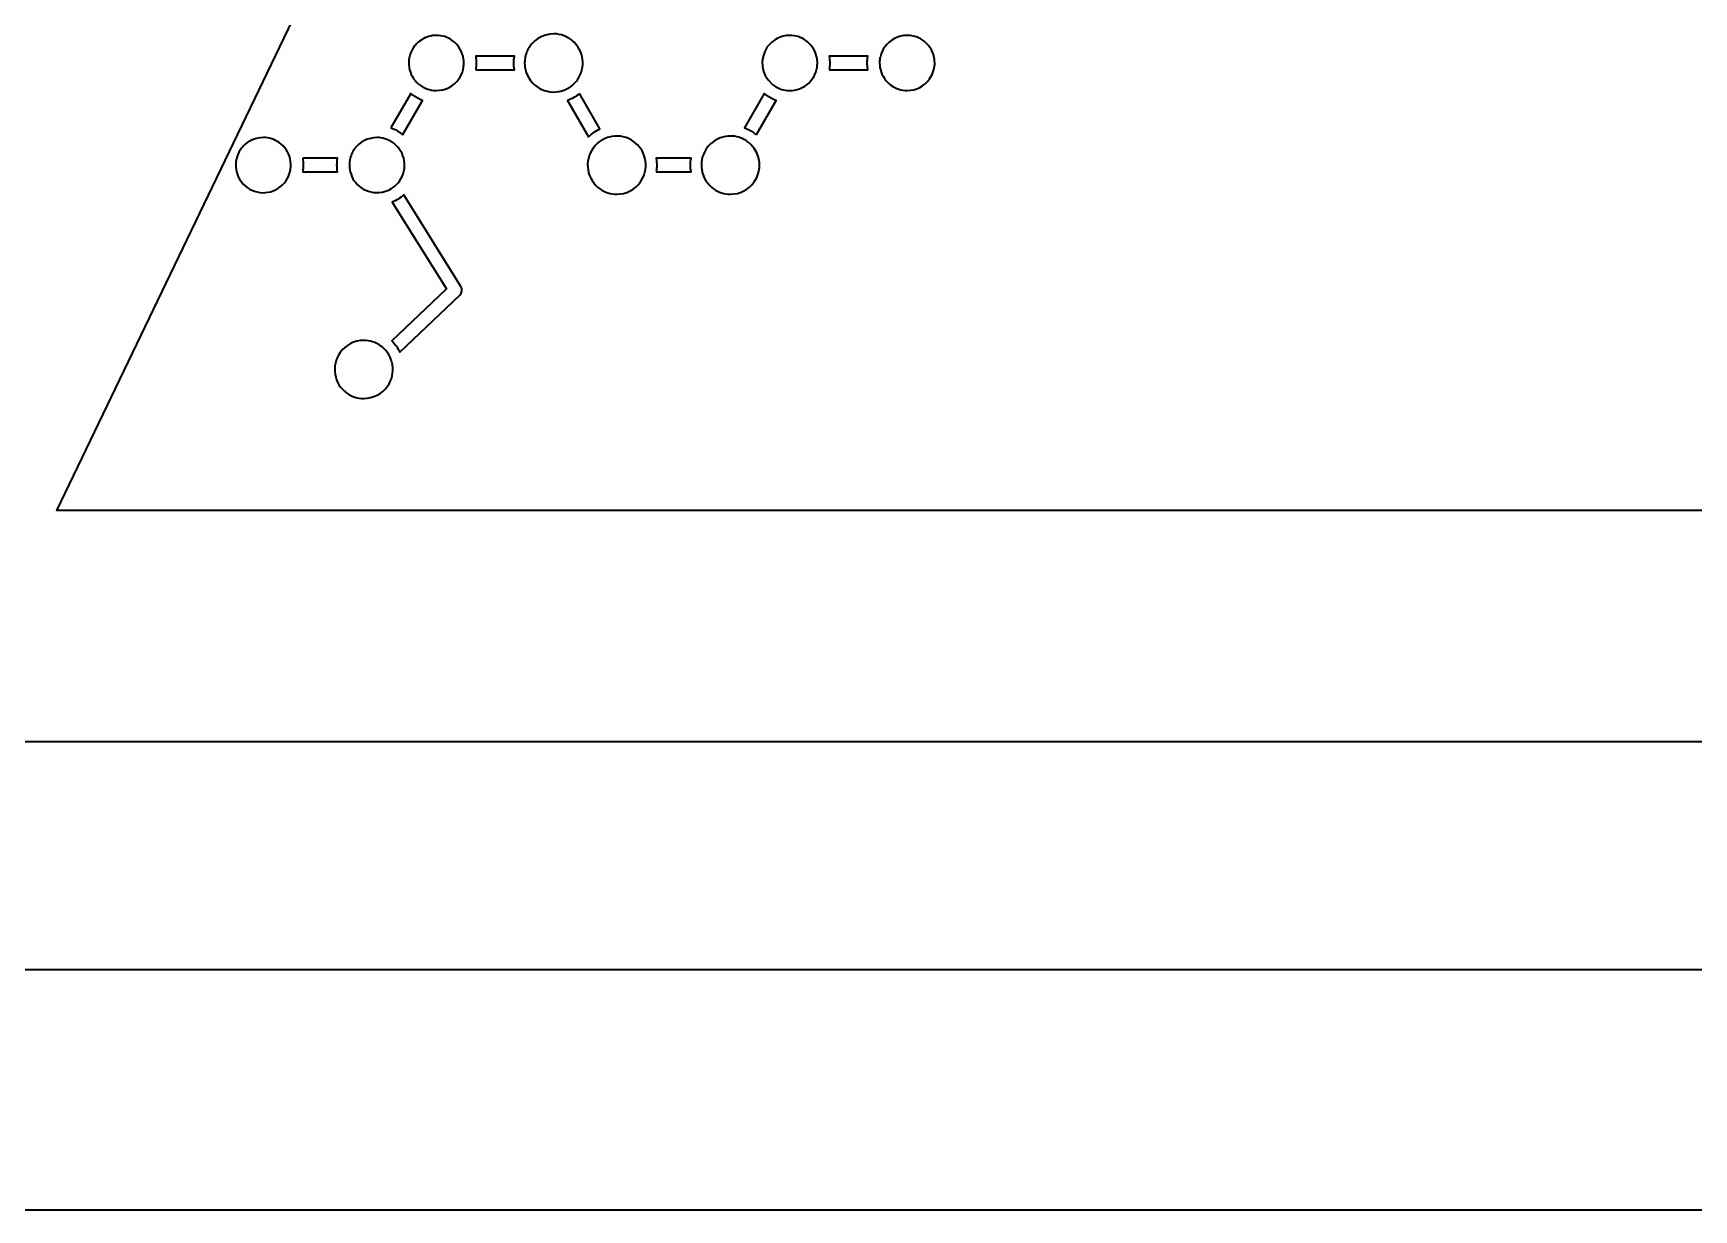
# Model space of a CAD drawing. Header units: inches. Extents: x -3 to 1973, y -1327 to -740.
# Drawn here: x 1241.7 to 1449.1, y -1326.9 to -1179.9 of the extents above; entities that cross this region are included whole.
import ezdxf

# ---------------------------------------------------------------- set-up
doc = ezdxf.new("R2010")
doc.units = ezdxf.units.IN
doc.header["$MEASUREMENT"] = 0
doc.layers.add('Capa 1', color=7, linetype='Continuous')

msp = doc.modelspace()

# ---------------------------------------------------------------- linework, layer by layer
at = {"layer": 'Capa 1', "color": 12, "lineweight": 35, "true_color": 0xdf040b}
for points in [[(1771.56, -1298.42), (1771.56, -1268.42), (871.56, -1268.42), (871.56, -1298.42)], [(871.56, -1326.9), (1771.56, -1326.9), (1771.56, -1296.9), (871.56, -1296.9), (871.56, -1326.9)]]:
    msp.add_lwpolyline(points, dxfattribs=at)
for points, knots in [([(1444.71, -989.52), (1444.71, -989.52), (1364.71, -989.52), (1364.71, -989.52), (1364.71, -989.52), (1288.12, -1149.08), (1288.12, -1149.08), (1288.12, -1149.08), (1290.64, -1153.45), (1290.64, -1153.45), (1290.64, -1153.45), (1290.54, -1153.49), (1290.54, -1153.49), (1289.94, -1153.69), (1289.4, -1154), (1288.92, -1154.42), (1288.92, -1154.42), (1288.84, -1154.49), (1288.84, -1154.49), (1288.84, -1154.49), (1287.03, -1151.35), (1287.03, -1151.35), (1287.03, -1151.35), (1278.1, -1169.95), (1278.1, -1169.95), (1278.1, -1169.95), (1279.76, -1169.95), (1279.76, -1169.95), (1279.66, -1170.52), (1279.66, -1171.1), (1279.76, -1171.67), (1279.76, -1171.67), (1277.28, -1171.67), (1277.28, -1171.67), (1277.28, -1171.67), (1244.71, -1239.52), (1244.71, -1239.52), (1244.71, -1239.52), (1564.71, -1239.52), (1564.71, -1239.52), (1564.71, -1239.52), (1444.71, -989.52), (1444.71, -989.52)], [0, 0, 0, 0, 1, 1, 1, 2, 2, 2, 3, 3, 3, 4, 4, 4, 5, 5, 5, 6, 6, 6, 7, 7, 7, 8, 8, 8, 9, 9, 9, 10, 10, 10, 11, 11, 11, 12, 12, 12, 13, 13, 13, 14, 14, 14, 14]), ([(1308.14, -1186.93), (1308.09, -1186.95), (1308.04, -1186.98), (1307.98, -1186.99), (1307.91, -1187.02), (1307.84, -1187.04), (1307.77, -1187.06), (1307.62, -1187.11), (1307.48, -1187.14), (1307.36, -1187.16), (1306.4, -1187.32), (1305.43, -1187.1), (1304.65, -1186.54), (1303.82, -1185.95), (1303.29, -1185.07), (1303.15, -1184.05), (1303.15, -1184.02), (1303.15, -1184), (1303.15, -1183.97), (1303.13, -1183.86), (1303.13, -1183.74), (1303.12, -1183.63), (1303.12, -1183.63), (1303.12, -1183.57), (1303.12, -1183.57), (1303.12, -1183.51), (1303.12, -1183.45), (1303.13, -1183.38), (1303.13, -1183.38), (1303.13, -1183.31), (1303.13, -1183.31), (1303.14, -1183.2), (1303.15, -1183.09), (1303.17, -1182.98), (1303.17, -1182.98), (1303.19, -1182.9), (1303.19, -1182.9), (1303.28, -1182.38), (1303.49, -1181.9), (1303.79, -1181.47), (1304.47, -1180.52), (1305.58, -1179.94), (1306.76, -1179.94), (1307.2, -1179.94), (1307.63, -1180.03), (1308.05, -1180.19), (1308.14, -1180.22), (1308.23, -1180.26), (1308.31, -1180.3), (1308.31, -1180.3), (1308.33, -1180.31), (1308.33, -1180.31), (1308.41, -1180.34), (1308.49, -1180.39), (1308.57, -1180.43), (1308.57, -1180.43), (1308.6, -1180.45), (1308.6, -1180.45), (1308.69, -1180.51), (1308.78, -1180.56), (1308.86, -1180.62), (1308.93, -1180.67), (1309.01, -1180.73), (1309.09, -1180.8), (1310.53, -1182.01), (1310.8, -1184.16), (1309.71, -1185.68), (1309.56, -1185.89), (1309.38, -1186.1), (1309.18, -1186.28), (1309.13, -1186.32), (1309.08, -1186.36), (1309.03, -1186.4), (1309.03, -1186.4), (1309.02, -1186.42), (1309.02, -1186.42), (1308.99, -1186.44), (1308.96, -1186.46), (1308.94, -1186.48), (1308.87, -1186.53), (1308.8, -1186.58), (1308.73, -1186.62), (1308.69, -1186.65), (1308.65, -1186.67), (1308.61, -1186.7), (1308.57, -1186.73), (1308.52, -1186.75), (1308.47, -1186.78), (1308.4, -1186.81), (1308.33, -1186.85), (1308.27, -1186.88), (1308.22, -1186.9), (1308.18, -1186.92), (1308.14, -1186.93)], [0, 0, 0, 0, 1, 1, 1, 2, 2, 2, 3, 3, 3, 4, 4, 4, 5, 5, 5, 6, 6, 6, 7, 7, 7, 8, 8, 8, 9, 9, 9, 10, 10, 10, 11, 11, 11, 12, 12, 12, 13, 13, 13, 14, 14, 14, 15, 15, 15, 16, 16, 16, 17, 17, 17, 18, 18, 18, 19, 19, 19, 20, 20, 20, 21, 21, 21, 22, 22, 22, 23, 23, 23, 24, 24, 24, 25, 25, 25, 26, 26, 26, 27, 27, 27, 28, 28, 28, 29, 29, 29, 30, 30, 30, 31, 31, 31, 31]), ([(1295.53, -1183.76), (1295.53, -1183.76), (1295.52, -1183.84), (1295.52, -1183.84), (1295.51, -1183.94), (1295.5, -1184.04), (1295.48, -1184.15), (1295.48, -1184.15), (1295.47, -1184.22), (1295.47, -1184.22), (1295.46, -1184.28), (1295.45, -1184.34), (1295.44, -1184.4), (1295.33, -1184.82), (1295.15, -1185.22), (1294.9, -1185.57), (1294.26, -1186.48), (1293.21, -1187.02), (1292.09, -1187.02), (1291.68, -1187.02), (1291.27, -1186.94), (1290.89, -1186.8), (1290.89, -1186.8), (1290.83, -1186.78), (1290.83, -1186.78), (1290.76, -1186.75), (1290.7, -1186.72), (1290.63, -1186.69), (1290.6, -1186.68), (1290.57, -1186.66), (1290.54, -1186.65), (1290.54, -1186.65), (1290.47, -1186.61), (1290.47, -1186.61), (1290.43, -1186.59), (1290.4, -1186.58), (1290.36, -1186.55), (1290.27, -1186.5), (1290.18, -1186.44), (1290.1, -1186.38), (1290.03, -1186.34), (1289.96, -1186.28), (1289.88, -1186.22), (1289.24, -1185.68), (1288.83, -1184.97), (1288.7, -1184.15), (1288.54, -1183.24), (1288.75, -1182.33), (1289.29, -1181.58), (1289.4, -1181.41), (1289.54, -1181.26), (1289.69, -1181.11), (1290.09, -1180.72), (1290.59, -1180.43), (1291.13, -1180.27), (1291.45, -1180.18), (1291.77, -1180.13), (1292.1, -1180.13), (1292.82, -1180.13), (1293.5, -1180.35), (1294.09, -1180.77), (1294.87, -1181.33), (1295.37, -1182.17), (1295.5, -1183.13), (1295.5, -1183.13), (1295.51, -1183.2), (1295.51, -1183.2), (1295.52, -1183.31), (1295.53, -1183.42), (1295.53, -1183.53), (1295.53, -1183.53), (1295.53, -1183.58), (1295.53, -1183.58), (1295.53, -1183.64), (1295.53, -1183.7), (1295.53, -1183.76)], [0, 0, 0, 0, 1, 1, 1, 2, 2, 2, 3, 3, 3, 4, 4, 4, 5, 5, 5, 6, 6, 6, 7, 7, 7, 8, 8, 8, 9, 9, 9, 10, 10, 10, 11, 11, 11, 12, 12, 12, 13, 13, 13, 14, 14, 14, 15, 15, 15, 16, 16, 16, 17, 17, 17, 18, 18, 18, 19, 19, 19, 20, 20, 20, 21, 21, 21, 22, 22, 22, 23, 23, 23, 24, 24, 24, 25, 25, 25, 25]), ([(1339.68, -1183.71), (1339.68, -1183.79), (1339.67, -1183.87), (1339.66, -1183.95), (1339.66, -1183.99), (1339.65, -1184.03), (1339.65, -1184.07), (1339.64, -1184.14), (1339.63, -1184.2), (1339.61, -1184.28), (1339.6, -1184.32), (1339.59, -1184.36), (1339.58, -1184.4), (1339.48, -1184.82), (1339.3, -1185.22), (1339.05, -1185.58), (1338.51, -1186.33), (1337.72, -1186.82), (1336.81, -1186.98), (1336.21, -1187.08), (1335.59, -1187.02), (1335.01, -1186.8), (1335.01, -1186.8), (1334.98, -1186.78), (1334.98, -1186.78), (1334.91, -1186.75), (1334.83, -1186.72), (1334.76, -1186.69), (1334.74, -1186.68), (1334.72, -1186.67), (1334.7, -1186.66), (1334.7, -1186.66), (1334.63, -1186.62), (1334.63, -1186.62), (1334.59, -1186.6), (1334.54, -1186.58), (1334.5, -1186.55), (1334.4, -1186.5), (1334.32, -1186.44), (1334.24, -1186.39), (1334.17, -1186.34), (1334.1, -1186.28), (1334.02, -1186.21), (1332.66, -1185.07), (1332.4, -1183.03), (1333.43, -1181.58), (1334.07, -1180.67), (1335.13, -1180.13), (1336.24, -1180.13), (1336.96, -1180.13), (1337.65, -1180.35), (1338.23, -1180.77), (1338.91, -1181.25), (1339.39, -1181.95), (1339.59, -1182.77), (1339.6, -1182.85), (1339.62, -1182.93), (1339.64, -1183), (1339.65, -1183.11), (1339.67, -1183.21), (1339.67, -1183.33), (1339.67, -1183.33), (1339.68, -1183.35), (1339.68, -1183.35), (1339.68, -1183.44), (1339.68, -1183.53), (1339.68, -1183.64), (1339.68, -1183.64), (1339.68, -1183.71), (1339.68, -1183.71)], [0, 0, 0, 0, 1, 1, 1, 2, 2, 2, 3, 3, 3, 4, 4, 4, 5, 5, 5, 6, 6, 6, 7, 7, 7, 8, 8, 8, 9, 9, 9, 10, 10, 10, 11, 11, 11, 12, 12, 12, 13, 13, 13, 14, 14, 14, 15, 15, 15, 16, 16, 16, 17, 17, 17, 18, 18, 18, 19, 19, 19, 20, 20, 20, 21, 21, 21, 22, 22, 22, 23, 23, 23, 23]), ([(1353.7, -1185.58), (1353.06, -1186.48), (1352.01, -1187.02), (1350.89, -1187.02), (1350.17, -1187.02), (1349.48, -1186.8), (1348.9, -1186.39), (1348.23, -1185.91), (1347.75, -1185.2), (1347.55, -1184.38), (1347.53, -1184.31), (1347.51, -1184.23), (1347.5, -1184.15), (1347.48, -1184.05), (1347.47, -1183.94), (1347.46, -1183.83), (1347.46, -1183.83), (1347.46, -1183.8), (1347.46, -1183.8), (1347.45, -1183.71), (1347.45, -1183.62), (1347.45, -1183.52), (1347.45, -1183.52), (1347.45, -1183.45), (1347.45, -1183.45), (1347.45, -1183.37), (1347.46, -1183.28), (1347.47, -1183.19), (1347.48, -1183.16), (1347.48, -1183.12), (1347.48, -1183.09), (1347.49, -1183.02), (1347.51, -1182.95), (1347.52, -1182.87), (1347.53, -1182.83), (1347.54, -1182.8), (1347.55, -1182.76), (1347.65, -1182.33), (1347.83, -1181.94), (1348.09, -1181.58), (1348.73, -1180.67), (1349.78, -1180.13), (1350.9, -1180.13), (1351.42, -1180.13), (1351.93, -1180.25), (1352.41, -1180.48), (1352.48, -1180.52), (1352.55, -1180.56), (1352.62, -1180.6), (1352.62, -1180.6), (1352.66, -1180.61), (1352.66, -1180.61), (1352.74, -1180.66), (1352.82, -1180.72), (1352.89, -1180.77), (1352.96, -1180.82), (1353.03, -1180.88), (1353.12, -1180.94), (1354.48, -1182.09), (1354.74, -1184.13), (1353.7, -1185.58)], [0, 0, 0, 0, 1, 1, 1, 2, 2, 2, 3, 3, 3, 4, 4, 4, 5, 5, 5, 6, 6, 6, 7, 7, 7, 8, 8, 8, 9, 9, 9, 10, 10, 10, 11, 11, 11, 12, 12, 12, 13, 13, 13, 14, 14, 14, 15, 15, 15, 16, 16, 16, 17, 17, 17, 18, 18, 18, 19, 19, 19, 20, 20, 20, 20]), ([(1297.01, -1184.44), (1297.11, -1183.87), (1297.11, -1183.29), (1297.01, -1182.72), (1297.01, -1182.72), (1301.84, -1182.72), (1301.84, -1182.72), (1301.74, -1183.29), (1301.74, -1183.86), (1301.84, -1184.44), (1301.84, -1184.44), (1297.01, -1184.44), (1297.01, -1184.44)], [0, 0, 0, 0, 1, 1, 1, 2, 2, 2, 3, 3, 3, 4, 4, 4, 4]), ([(1341.16, -1184.44), (1341.25, -1183.88), (1341.26, -1183.31), (1341.16, -1182.75), (1341.16, -1182.74), (1341.16, -1182.73), (1341.16, -1182.72), (1341.16, -1182.72), (1345.98, -1182.72), (1345.98, -1182.72), (1345.88, -1183.28), (1345.88, -1183.85), (1345.97, -1184.41), (1345.97, -1184.42), (1345.98, -1184.43), (1345.98, -1184.44), (1345.98, -1184.44), (1341.16, -1184.44), (1341.16, -1184.44)], [0, 0, 0, 0, 1, 1, 1, 2, 2, 2, 3, 3, 3, 4, 4, 4, 5, 5, 5, 6, 6, 6, 6]), ([(1286.43, -1191.67), (1286.43, -1191.67), (1288.89, -1187.41), (1288.89, -1187.41), (1288.99, -1187.49), (1289.09, -1187.57), (1289.2, -1187.65), (1289.56, -1187.9), (1289.96, -1188.11), (1290.38, -1188.26), (1290.38, -1188.26), (1287.91, -1192.54), (1287.91, -1192.54), (1287.8, -1192.45), (1287.69, -1192.36), (1287.57, -1192.28), (1287.22, -1192.03), (1286.84, -1191.82), (1286.43, -1191.67)], [0, 0, 0, 0, 1, 1, 1, 2, 2, 2, 3, 3, 3, 4, 4, 4, 5, 5, 5, 6, 6, 6, 6]), ([(1309.96, -1187.41), (1309.96, -1187.41), (1312.5, -1191.82), (1312.5, -1191.82), (1311.98, -1192.07), (1311.5, -1192.4), (1311.09, -1192.82), (1311.09, -1192.82), (1308.47, -1188.27), (1308.47, -1188.27), (1309.01, -1188.07), (1309.51, -1187.78), (1309.96, -1187.41)], [0, 0, 0, 0, 1, 1, 1, 2, 2, 2, 3, 3, 3, 4, 4, 4, 4]), ([(1332.06, -1192.54), (1331.94, -1192.45), (1331.83, -1192.36), (1331.72, -1192.28), (1331.36, -1192.02), (1330.98, -1191.82), (1330.57, -1191.67), (1330.57, -1191.67), (1333.03, -1187.41), (1333.03, -1187.41), (1333.13, -1187.49), (1333.24, -1187.57), (1333.34, -1187.65), (1333.7, -1187.9), (1334.1, -1188.11), (1334.52, -1188.27), (1334.52, -1188.27), (1332.06, -1192.54), (1332.06, -1192.54)], [0, 0, 0, 0, 1, 1, 1, 2, 2, 2, 3, 3, 3, 4, 4, 4, 5, 5, 5, 6, 6, 6, 6]), ([(1273.92, -1196.53), (1273.92, -1196.53), (1273.91, -1196.6), (1273.91, -1196.6), (1273.9, -1196.7), (1273.89, -1196.81), (1273.88, -1196.91), (1273.87, -1196.94), (1273.87, -1196.96), (1273.86, -1196.99), (1273.85, -1197.05), (1273.84, -1197.11), (1273.83, -1197.16), (1273.72, -1197.59), (1273.54, -1197.99), (1273.29, -1198.34), (1272.76, -1199.09), (1271.96, -1199.59), (1271.05, -1199.74), (1270.15, -1199.9), (1269.23, -1199.68), (1268.48, -1199.15), (1267.74, -1198.62), (1267.24, -1197.83), (1267.09, -1196.92), (1266.93, -1196.01), (1267.14, -1195.1), (1267.67, -1194.35), (1267.72, -1194.28), (1267.78, -1194.21), (1267.83, -1194.14), (1267.94, -1194.01), (1268.06, -1193.89), (1268.19, -1193.78), (1268.19, -1193.78), (1268.2, -1193.78), (1268.2, -1193.78), (1268.2, -1193.78), (1268.29, -1193.69), (1268.29, -1193.69), (1268.33, -1193.65), (1268.38, -1193.62), (1268.42, -1193.59), (1268.42, -1193.59), (1268.46, -1193.55), (1268.46, -1193.55), (1268.51, -1193.52), (1268.55, -1193.49), (1268.6, -1193.46), (1268.6, -1193.46), (1268.62, -1193.44), (1268.62, -1193.44), (1268.68, -1193.41), (1268.73, -1193.38), (1268.79, -1193.35), (1268.84, -1193.32), (1268.89, -1193.29), (1268.94, -1193.26), (1268.94, -1193.26), (1268.97, -1193.25), (1268.97, -1193.25), (1269.03, -1193.22), (1269.09, -1193.19), (1269.16, -1193.17), (1269.58, -1192.99), (1270.03, -1192.9), (1270.49, -1192.9), (1271.2, -1192.9), (1271.89, -1193.12), (1272.48, -1193.54), (1273.15, -1194.01), (1273.63, -1194.72), (1273.82, -1195.53), (1273.85, -1195.64), (1273.87, -1195.77), (1273.89, -1195.9), (1273.9, -1195.92), (1273.9, -1195.95), (1273.9, -1195.97), (1273.91, -1196.08), (1273.92, -1196.19), (1273.92, -1196.3), (1273.92, -1196.3), (1273.92, -1196.35), (1273.92, -1196.35), (1273.92, -1196.41), (1273.92, -1196.47), (1273.92, -1196.53)], [0, 0, 0, 0, 1, 1, 1, 2, 2, 2, 3, 3, 3, 4, 4, 4, 5, 5, 5, 6, 6, 6, 7, 7, 7, 8, 8, 8, 9, 9, 9, 10, 10, 10, 11, 11, 11, 12, 12, 12, 13, 13, 13, 14, 14, 14, 15, 15, 15, 16, 16, 16, 17, 17, 17, 18, 18, 18, 19, 19, 19, 20, 20, 20, 21, 21, 21, 22, 22, 22, 23, 23, 23, 24, 24, 24, 25, 25, 25, 26, 26, 26, 27, 27, 27, 28, 28, 28, 29, 29, 29, 29]), ([(1281.24, -1196.16), (1281.24, -1196.16), (1281.25, -1196.09), (1281.25, -1196.09), (1281.26, -1195.99), (1281.27, -1195.88), (1281.29, -1195.78), (1281.29, -1195.75), (1281.29, -1195.73), (1281.3, -1195.7), (1281.39, -1195.21), (1281.59, -1194.75), (1281.87, -1194.35), (1282.52, -1193.44), (1283.57, -1192.9), (1284.68, -1192.9), (1285.02, -1192.9), (1285.35, -1192.95), (1285.67, -1193.05), (1285.85, -1193.1), (1286.01, -1193.17), (1286.19, -1193.25), (1286.26, -1193.29), (1286.33, -1193.33), (1286.41, -1193.37), (1286.41, -1193.37), (1286.44, -1193.38), (1286.44, -1193.38), (1286.52, -1193.43), (1286.6, -1193.49), (1286.68, -1193.54), (1286.74, -1193.59), (1286.82, -1193.64), (1286.9, -1193.71), (1287.53, -1194.24), (1287.94, -1194.96), (1288.08, -1195.77), (1288.23, -1196.68), (1288.02, -1197.59), (1287.49, -1198.34), (1287.06, -1198.94), (1286.46, -1199.38), (1285.76, -1199.61), (1285.57, -1199.67), (1285.41, -1199.72), (1285.25, -1199.74), (1284.35, -1199.89), (1283.43, -1199.68), (1282.68, -1199.15), (1282.02, -1198.68), (1281.55, -1197.99), (1281.35, -1197.2), (1281.35, -1197.2), (1281.34, -1197.15), (1281.34, -1197.15), (1281.31, -1197.04), (1281.29, -1196.92), (1281.27, -1196.79), (1281.27, -1196.77), (1281.26, -1196.74), (1281.26, -1196.72), (1281.25, -1196.61), (1281.24, -1196.5), (1281.24, -1196.39), (1281.24, -1196.39), (1281.24, -1196.34), (1281.24, -1196.34), (1281.24, -1196.28), (1281.24, -1196.22), (1281.24, -1196.16)], [0, 0, 0, 0, 1, 1, 1, 2, 2, 2, 3, 3, 3, 4, 4, 4, 5, 5, 5, 6, 6, 6, 7, 7, 7, 8, 8, 8, 9, 9, 9, 10, 10, 10, 11, 11, 11, 12, 12, 12, 13, 13, 13, 14, 14, 14, 15, 15, 15, 16, 16, 16, 17, 17, 17, 18, 18, 18, 19, 19, 19, 20, 20, 20, 21, 21, 21, 22, 22, 22, 23, 23, 23, 23]), ([(1318.25, -1196.54), (1318.25, -1196.54), (1318.24, -1196.62), (1318.24, -1196.62), (1318.24, -1196.72), (1318.22, -1196.83), (1318.21, -1196.94), (1318.2, -1196.97), (1318.2, -1197), (1318.19, -1197.02), (1318.18, -1197.09), (1318.17, -1197.15), (1318.15, -1197.21), (1318.04, -1197.66), (1317.85, -1198.08), (1317.59, -1198.45), (1316.91, -1199.41), (1315.8, -1199.98), (1314.62, -1199.98), (1314.62, -1199.98), (1314.62, -1199.98), (1314.62, -1199.98), (1313.86, -1199.98), (1313.14, -1199.75), (1312.52, -1199.31), (1311.73, -1198.74), (1311.2, -1197.91), (1311.04, -1196.95), (1310.88, -1195.99), (1311.1, -1195.03), (1311.66, -1194.24), (1311.72, -1194.16), (1311.78, -1194.1), (1311.83, -1194.03), (1311.88, -1193.97), (1311.92, -1193.92), (1311.97, -1193.87), (1311.97, -1193.87), (1312.01, -1193.83), (1312.01, -1193.83), (1312.09, -1193.74), (1312.18, -1193.66), (1312.28, -1193.57), (1312.28, -1193.57), (1312.31, -1193.55), (1312.31, -1193.55), (1312.47, -1193.42), (1312.64, -1193.3), (1312.82, -1193.2), (1312.82, -1193.2), (1312.86, -1193.17), (1312.86, -1193.17), (1312.96, -1193.12), (1313.06, -1193.07), (1313.16, -1193.02), (1313.16, -1193.02), (1313.19, -1193.02), (1313.19, -1193.02), (1313.19, -1193.02), (1313.26, -1192.98), (1313.26, -1192.98), (1313.51, -1192.88), (1313.77, -1192.8), (1314.02, -1192.76), (1314.98, -1192.6), (1315.95, -1192.82), (1316.73, -1193.38), (1317.44, -1193.89), (1317.94, -1194.63), (1318.15, -1195.48), (1318.18, -1195.61), (1318.2, -1195.74), (1318.22, -1195.87), (1318.23, -1195.9), (1318.23, -1195.92), (1318.23, -1195.95), (1318.24, -1196.07), (1318.25, -1196.18), (1318.25, -1196.29), (1318.25, -1196.29), (1318.26, -1196.35), (1318.26, -1196.35), (1318.26, -1196.41), (1318.25, -1196.48), (1318.25, -1196.54)], [0, 0, 0, 0, 1, 1, 1, 2, 2, 2, 3, 3, 3, 4, 4, 4, 5, 5, 5, 6, 6, 6, 7, 7, 7, 8, 8, 8, 9, 9, 9, 10, 10, 10, 11, 11, 11, 12, 12, 12, 13, 13, 13, 14, 14, 14, 15, 15, 15, 16, 16, 16, 17, 17, 17, 18, 18, 18, 19, 19, 19, 20, 20, 20, 21, 21, 21, 22, 22, 22, 23, 23, 23, 24, 24, 24, 25, 25, 25, 26, 26, 26, 27, 27, 27, 28, 28, 28, 28]), ([(1331.78, -1198.45), (1331.1, -1199.41), (1330, -1199.98), (1328.82, -1199.98), (1328.06, -1199.98), (1327.33, -1199.75), (1326.72, -1199.31), (1326.02, -1198.81), (1325.52, -1198.08), (1325.31, -1197.25), (1325.31, -1197.25), (1325.31, -1197.14), (1325.31, -1197.14), (1325.31, -1197.14), (1325.28, -1197.11), (1325.28, -1197.11), (1325.26, -1197.02), (1325.24, -1196.92), (1325.23, -1196.82), (1325.23, -1196.82), (1325.22, -1196.74), (1325.22, -1196.74), (1325.2, -1196.62), (1325.2, -1196.51), (1325.2, -1196.39), (1325.2, -1196.39), (1325.19, -1196.34), (1325.19, -1196.34), (1325.19, -1196.28), (1325.2, -1196.21), (1325.2, -1196.15), (1325.2, -1196.15), (1325.21, -1196.07), (1325.21, -1196.07), (1325.21, -1195.97), (1325.23, -1195.86), (1325.24, -1195.75), (1325.25, -1195.72), (1325.25, -1195.7), (1325.26, -1195.67), (1325.36, -1195.15), (1325.56, -1194.67), (1325.86, -1194.24), (1326.43, -1193.45), (1327.26, -1192.92), (1328.22, -1192.76), (1328.97, -1192.64), (1329.72, -1192.74), (1330.42, -1193.08), (1330.5, -1193.12), (1330.57, -1193.16), (1330.65, -1193.2), (1330.65, -1193.2), (1330.68, -1193.22), (1330.68, -1193.22), (1330.77, -1193.27), (1330.85, -1193.33), (1330.93, -1193.38), (1331, -1193.44), (1331.08, -1193.5), (1331.16, -1193.57), (1331.23, -1193.63), (1331.3, -1193.69), (1331.36, -1193.75), (1332.63, -1194.99), (1332.81, -1197.01), (1331.78, -1198.45)], [0, 0, 0, 0, 1, 1, 1, 2, 2, 2, 3, 3, 3, 4, 4, 4, 5, 5, 5, 6, 6, 6, 7, 7, 7, 8, 8, 8, 9, 9, 9, 10, 10, 10, 11, 11, 11, 12, 12, 12, 13, 13, 13, 14, 14, 14, 15, 15, 15, 16, 16, 16, 17, 17, 17, 18, 18, 18, 19, 19, 19, 20, 20, 20, 21, 21, 21, 22, 22, 22, 22]), ([(1275.4, -1195.49), (1275.4, -1195.49), (1279.76, -1195.49), (1279.76, -1195.49), (1279.66, -1196.06), (1279.66, -1196.63), (1279.76, -1197.2), (1279.76, -1197.2), (1275.4, -1197.2), (1275.4, -1197.2), (1275.5, -1196.63), (1275.5, -1196.06), (1275.4, -1195.49)], [0, 0, 0, 0, 1, 1, 1, 2, 2, 2, 3, 3, 3, 4, 4, 4, 4]), ([(1319.54, -1197.2), (1319.64, -1196.63), (1319.64, -1196.06), (1319.54, -1195.49), (1319.54, -1195.49), (1323.91, -1195.49), (1323.91, -1195.49), (1323.81, -1196.06), (1323.81, -1196.63), (1323.91, -1197.2), (1323.91, -1197.2), (1319.54, -1197.2), (1319.54, -1197.2)], [0, 0, 0, 0, 1, 1, 1, 2, 2, 2, 3, 3, 3, 4, 4, 4, 4]), ([(1295.04, -1212.58), (1295.04, -1212.58), (1287.54, -1219.73), (1287.54, -1219.73), (1287.29, -1219.2), (1286.95, -1218.73), (1286.53, -1218.32), (1286.53, -1218.32), (1293.29, -1211.87), (1293.29, -1211.87), (1293.29, -1211.87), (1293.35, -1211.82), (1293.35, -1211.82), (1293.35, -1211.82), (1286.56, -1200.97), (1286.56, -1200.97), (1287.1, -1200.76), (1287.59, -1200.45), (1288.02, -1200.06), (1288.02, -1200.06), (1295.17, -1211.51), (1295.17, -1211.51), (1295.39, -1211.85), (1295.33, -1212.3), (1295.04, -1212.58)], [0, 0, 0, 0, 1, 1, 1, 2, 2, 2, 3, 3, 3, 4, 4, 4, 5, 5, 5, 6, 6, 6, 7, 7, 7, 8, 8, 8, 8]), ([(1285.99, -1223.99), (1285.31, -1224.94), (1284.2, -1225.51), (1283.03, -1225.51), (1282.27, -1225.51), (1281.54, -1225.28), (1280.92, -1224.84), (1279.29, -1223.68), (1278.91, -1221.41), (1280.07, -1219.77), (1280.75, -1218.82), (1281.86, -1218.25), (1283.04, -1218.25), (1283.79, -1218.25), (1284.52, -1218.48), (1285.14, -1218.92), (1285.37, -1219.08), (1285.58, -1219.28), (1285.78, -1219.51), (1285.78, -1219.51), (1285.82, -1219.55), (1285.82, -1219.55), (1285.95, -1219.71), (1286.07, -1219.88), (1286.17, -1220.06), (1286.17, -1220.06), (1286.2, -1220.1), (1286.2, -1220.1), (1286.26, -1220.21), (1286.31, -1220.32), (1286.36, -1220.44), (1286.36, -1220.44), (1286.38, -1220.48), (1286.38, -1220.48), (1286.41, -1220.54), (1286.43, -1220.61), (1286.46, -1220.68), (1286.53, -1220.89), (1286.58, -1221.08), (1286.61, -1221.28), (1286.77, -1222.23), (1286.55, -1223.2), (1285.99, -1223.99)], [0, 0, 0, 0, 1, 1, 1, 2, 2, 2, 3, 3, 3, 4, 4, 4, 5, 5, 5, 6, 6, 6, 7, 7, 7, 8, 8, 8, 9, 9, 9, 10, 10, 10, 11, 11, 11, 12, 12, 12, 13, 13, 13, 14, 14, 14, 14])]:
    msp.add_open_spline(points, degree=3, knots=knots, dxfattribs=at)

doc.saveas('drawing.dxf')
